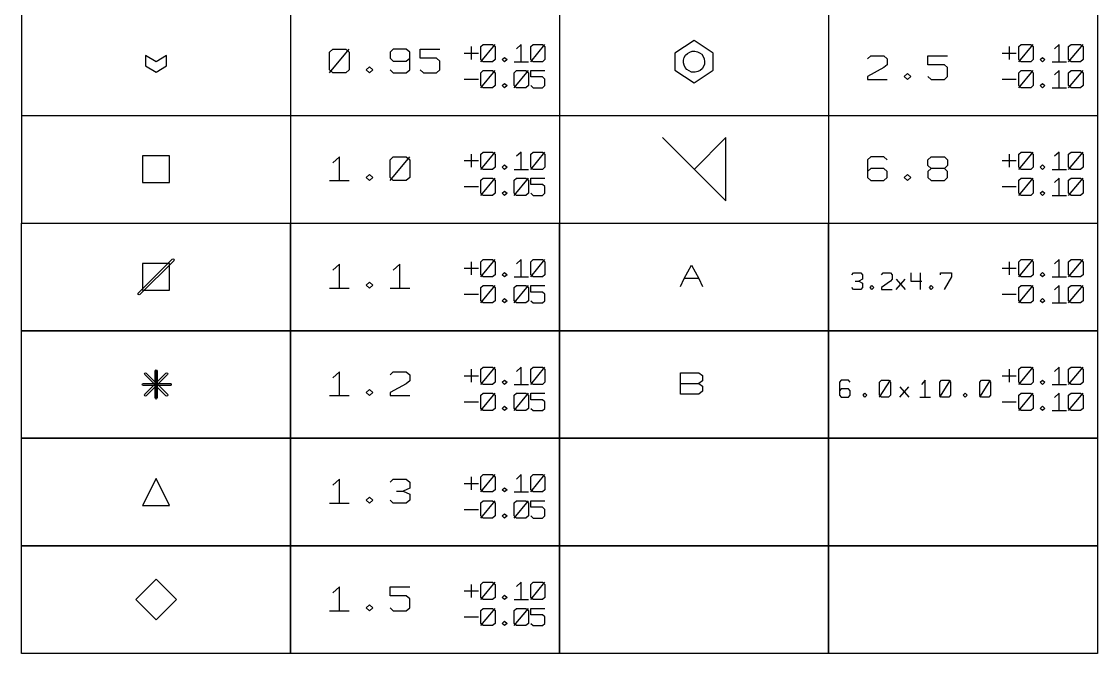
# Model space of a CAD drawing. Extents: x -658 to 530, y -320 to 521.
# Drawn here: x -421.3 to -277.6, y -123.1 to -38.6 of the extents above; entities that cross this region are included whole.
import ezdxf

# ---------------------------------------------------------------- set-up
doc = ezdxf.new("R2010")
doc.units = 0
doc.layers.add('1', color=1, linetype='CONTINUOUS')

msp = doc.modelspace()

# ---------------------------------------------------------------- linework, layer by layer
at = {"layer": '1'}
for p, q in [((-421.3, -8.08), (-421.3, -65.58)), ((-385.38, -8.08), (-385.38, -65.58)), ((-349.43, -8.08), (-349.43, -65.58)), ((-313.5, -8.08), (-313.5, -65.58)), ((-277.58, -8.08), (-277.58, -65.58)), ((-331.47, -41.17), (-334.02, -42.87)), ((-328.92, -42.87), (-331.47, -41.17)), ((-380.15, -42.73), (-379.7, -42.33)), ((-380.15, -45.5), (-377.53, -42.33)), ((-380.15, -45.1), (-380.15, -42.73)), ((-379.7, -42.33), (-377.98, -42.33)), ((-377.98, -42.33), (-377.53, -42.73)), ((-377.53, -42.73), (-377.53, -45.1)), ((-371.65, -42.33), (-372.08, -42.73)), ((-372.08, -42.73), (-372.08, -43.53)), ((-369.9, -42.33), (-371.65, -42.33)), ((-369.45, -42.73), (-369.9, -42.33)), ((-369.45, -45.1), (-369.45, -42.73)), ((-368.05, -43.53), (-368.05, -42.33)), ((-368.05, -42.33), (-365.43, -42.33)), ((-362.18, -42.85), (-360.28, -42.85)), ((-361.23, -41.98), (-361.23, -43.73)), ((-359.95, -41.98), (-359.65, -41.7)), ((-359.95, -44.03), (-358.05, -41.7)), ((-359.95, -43.73), (-359.95, -41.98)), ((-359.65, -41.7), (-358.38, -41.7)), ((-358.38, -41.7), (-358.05, -41.98)), ((-358.05, -41.98), (-358.05, -43.73)), ((-354.55, -41.7), (-355.18, -42.28)), ((-354.55, -44.03), (-354.55, -41.7)), ((-353.28, -41.98), (-352.95, -41.7)), ((-353.28, -44.03), (-351.38, -41.7)), ((-353.28, -43.73), (-353.28, -41.98)), ((-352.95, -41.7), (-351.7, -41.7)), ((-351.7, -41.7), (-351.38, -41.98)), ((-351.38, -41.98), (-351.38, -43.73)), ((-334.02, -42.87), (-334.02, -45.15)), ((-332.6, -43.15), (-332.35, -42.9)), ((-332.35, -42.9), (-332.05, -42.72)), ((-332.05, -42.72), (-331.72, -42.62)), ((-331.72, -42.62), (-331.37, -42.6)), ((-331.37, -42.6), (-331.02, -42.67)), ((-331.02, -42.67), (-330.72, -42.82)), ((-330.72, -42.82), (-330.45, -43.02)), ((-330.45, -43.02), (-330.25, -43.32)), ((-328.92, -45.15), (-328.92, -42.87)), ((-290.33, -42.85), (-288.43, -42.85)), ((-289.38, -41.98), (-289.38, -43.73)), ((-288.1, -41.98), (-287.78, -41.7)), ((-288.1, -44.03), (-286.18, -41.7)), ((-288.1, -43.73), (-288.1, -41.98)), ((-287.78, -41.7), (-286.5, -41.7)), ((-286.5, -41.7), (-286.18, -41.98)), ((-286.18, -41.98), (-286.18, -43.73)), ((-282.7, -41.7), (-283.33, -42.28)), ((-282.7, -44.03), (-282.7, -41.7)), ((-281.43, -41.98), (-281.1, -41.7)), ((-281.43, -44.03), (-279.5, -41.7)), ((-281.43, -43.73), (-281.43, -41.98)), ((-281.1, -41.7), (-279.83, -41.7)), ((-279.83, -41.7), (-279.5, -41.98)), ((-279.5, -41.98), (-279.5, -43.73)), ((-403.32, -44.02), (-404.75, -43.17)), ((-404.75, -43.17), (-404.75, -44.57)), ((-401.92, -43.17), (-403.32, -44.02)), ((-401.92, -44.57), (-401.92, -43.17)), ((-372.08, -43.53), (-371.65, -43.93)), ((-371.65, -43.93), (-369.9, -43.93)), ((-369.9, -43.93), (-369.45, -43.53)), ((-365.85, -43.53), (-368.05, -43.53)), ((-365.43, -43.93), (-365.85, -43.53)), ((-365.43, -45.1), (-365.43, -43.93)), ((-359.65, -44.03), (-359.95, -43.73)), ((-358.38, -44.03), (-359.65, -44.03)), ((-358.05, -43.73), (-358.38, -44.03)), ((-357.1, -43.73), (-356.78, -43.43)), ((-356.78, -44.03), (-357.1, -43.73)), ((-356.78, -43.43), (-356.45, -43.73)), ((-356.45, -43.73), (-356.78, -44.03)), ((-355.5, -44.03), (-353.6, -44.03)), ((-352.95, -44.03), (-353.28, -43.73)), ((-351.7, -44.03), (-352.95, -44.03)), ((-351.38, -43.73), (-351.7, -44.03)), ((-332.87, -43.8), (-332.77, -43.45)), ((-332.87, -44.15), (-332.87, -43.8)), ((-332.8, -44.47), (-332.87, -44.15)), ((-332.65, -44.8), (-332.8, -44.47)), ((-332.77, -43.45), (-332.6, -43.15)), ((-330.25, -43.32), (-330.1, -43.62)), ((-330.07, -44.32), (-330.2, -44.65)), ((-330.1, -43.62), (-330.05, -43.97)), ((-330.05, -43.97), (-330.07, -44.32)), ((-308.28, -43.63), (-307.85, -43.23)), ((-307.85, -43.23), (-306.1, -43.23)), ((-306.1, -43.23), (-305.68, -43.63)), ((-305.68, -44.43), (-306.1, -44.8)), ((-305.68, -43.63), (-305.68, -44.43)), ((-300.23, -44.43), (-300.23, -43.23)), ((-300.23, -43.23), (-297.6, -43.23)), ((-298.03, -44.43), (-300.23, -44.43)), ((-297.6, -44.8), (-298.03, -44.43)), ((-287.78, -44.03), (-288.1, -43.73)), ((-286.5, -44.03), (-287.78, -44.03)), ((-286.18, -43.73), (-286.5, -44.03)), ((-285.23, -43.73), (-284.93, -43.43)), ((-284.93, -44.03), (-285.23, -43.73)), ((-284.93, -43.43), (-284.6, -43.73)), ((-284.6, -43.73), (-284.93, -44.03)), ((-283.65, -44.03), (-281.73, -44.03)), ((-281.1, -44.03), (-281.43, -43.73)), ((-279.83, -44.03), (-281.1, -44.03)), ((-279.5, -43.73), (-279.83, -44.03)), ((-404.75, -44.57), (-403.32, -45.42)), ((-403.32, -45.42), (-401.92, -44.57)), ((-379.7, -45.5), (-380.15, -45.1)), ((-377.98, -45.5), (-379.7, -45.5)), ((-377.53, -45.1), (-377.98, -45.5)), ((-375.25, -45.1), (-374.8, -44.7)), ((-374.8, -45.5), (-375.25, -45.1)), ((-374.8, -44.7), (-374.38, -45.1)), ((-374.38, -45.1), (-374.8, -45.5)), ((-372.08, -45.1), (-371.65, -45.5)), ((-371.65, -45.5), (-369.9, -45.5)), ((-369.9, -45.5), (-369.45, -45.1)), ((-368.05, -45.1), (-367.6, -45.5)), ((-367.6, -45.5), (-365.85, -45.5)), ((-365.85, -45.5), (-365.43, -45.1)), ((-359.95, -45.48), (-359.65, -45.18)), ((-359.95, -47.5), (-358.05, -45.18)), ((-359.95, -47.2), (-359.95, -45.48)), ((-359.65, -45.18), (-358.38, -45.18)), ((-358.38, -45.18), (-358.05, -45.48)), ((-358.05, -45.48), (-358.05, -47.2)), ((-355.5, -45.48), (-355.18, -45.18)), ((-355.5, -47.5), (-353.6, -45.18)), ((-355.5, -47.2), (-355.5, -45.48)), ((-355.18, -45.18), (-353.93, -45.18)), ((-353.93, -45.18), (-353.6, -45.48)), ((-353.6, -45.48), (-353.6, -47.2)), ((-353.28, -46.05), (-353.28, -45.18)), ((-353.28, -45.18), (-351.38, -45.18)), ((-334.02, -45.15), (-331.47, -46.85)), ((-332.42, -45.05), (-332.65, -44.8)), ((-332.12, -45.25), (-332.42, -45.05)), ((-331.8, -45.4), (-332.12, -45.25)), ((-331.47, -45.42), (-331.8, -45.4)), ((-331.47, -46.85), (-328.92, -45.15)), ((-331.3, -45.42), (-331.47, -45.42)), ((-330.95, -45.32), (-331.3, -45.42)), ((-330.65, -45.17), (-330.95, -45.32)), ((-330.4, -44.95), (-330.65, -45.17)), ((-330.2, -44.65), (-330.4, -44.95)), ((-306.1, -44.8), (-308.28, -46)), ((-303.38, -46), (-302.95, -45.6)), ((-302.95, -45.6), (-302.5, -46)), ((-297.6, -46), (-297.6, -44.8)), ((-288.1, -45.48), (-287.78, -45.18)), ((-288.1, -47.5), (-286.18, -45.18)), ((-288.1, -47.2), (-288.1, -45.48)), ((-287.78, -45.18), (-286.5, -45.18)), ((-286.5, -45.18), (-286.18, -45.48)), ((-286.18, -45.48), (-286.18, -47.2)), ((-282.7, -45.18), (-283.33, -45.75)), ((-282.7, -47.5), (-282.7, -45.18)), ((-281.43, -45.48), (-281.1, -45.18)), ((-281.43, -47.5), (-279.5, -45.18)), ((-281.43, -47.2), (-281.43, -45.48)), ((-281.1, -45.18), (-279.83, -45.18)), ((-279.83, -45.18), (-279.5, -45.48)), ((-279.5, -45.48), (-279.5, -47.2)), ((-362.18, -46.33), (-360.28, -46.33)), ((-359.65, -47.5), (-359.95, -47.2)), ((-358.05, -47.2), (-358.38, -47.5)), ((-357.1, -47.2), (-356.78, -46.93)), ((-356.78, -47.5), (-357.1, -47.2)), ((-356.78, -46.93), (-356.45, -47.2)), ((-356.45, -47.2), (-356.78, -47.5)), ((-355.18, -47.5), (-355.5, -47.2)), ((-353.6, -47.2), (-353.93, -47.5)), ((-351.7, -46.05), (-353.28, -46.05)), ((-353.28, -47.2), (-352.95, -47.5)), ((-351.38, -46.33), (-351.7, -46.05)), ((-351.7, -47.5), (-351.38, -47.2)), ((-351.38, -47.2), (-351.38, -46.33)), ((-308.28, -46), (-308.28, -46.4)), ((-308.28, -46.4), (-305.68, -46.4)), ((-302.95, -46.4), (-303.38, -46)), ((-302.5, -46), (-302.95, -46.4)), ((-300.23, -46), (-299.78, -46.4)), ((-299.78, -46.4), (-298.03, -46.4)), ((-298.03, -46.4), (-297.6, -46)), ((-290.33, -46.33), (-288.43, -46.33)), ((-287.78, -47.5), (-288.1, -47.2)), ((-286.18, -47.2), (-286.5, -47.5)), ((-285.23, -47.2), (-284.93, -46.93)), ((-284.93, -47.5), (-285.23, -47.2)), ((-284.93, -46.93), (-284.6, -47.2)), ((-284.6, -47.2), (-284.93, -47.5)), ((-281.1, -47.5), (-281.43, -47.2)), ((-279.5, -47.2), (-279.83, -47.5)), ((-358.38, -47.5), (-359.65, -47.5)), ((-353.93, -47.5), (-355.18, -47.5)), ((-352.95, -47.5), (-351.7, -47.5)), ((-286.5, -47.5), (-287.78, -47.5)), ((-283.65, -47.5), (-281.73, -47.5)), ((-279.83, -47.5), (-281.1, -47.5)), ((-421.3, -51.2), (-277.58, -51.2)), ((-335.7, -54.15), (-327.22, -62.62)), ((-327.22, -54.15), (-331.47, -58.4)), ((-327.22, -62.62), (-327.22, -54.15)), ((-401.52, -56.6), (-405.12, -56.6)), ((-405.12, -56.6), (-405.12, -60.17)), ((-401.52, -60.17), (-401.52, -56.6)), ((-378.83, -56.7), (-379.7, -57.5)), ((-378.83, -59.88), (-378.83, -56.7)), ((-372.08, -57.1), (-371.65, -56.7)), ((-372.08, -59.88), (-369.45, -56.7)), ((-372.08, -59.48), (-372.08, -57.1)), ((-371.65, -56.7), (-369.9, -56.7)), ((-369.9, -56.7), (-369.45, -57.1)), ((-369.45, -57.1), (-369.45, -59.48)), ((-362.18, -57.23), (-360.28, -57.23)), ((-361.23, -56.35), (-361.23, -58.1)), ((-359.95, -56.35), (-359.65, -56.08)), ((-359.95, -58.4), (-358.05, -56.08)), ((-359.95, -58.1), (-359.95, -56.35)), ((-359.65, -56.08), (-358.38, -56.08)), ((-358.38, -56.08), (-358.05, -56.35)), ((-358.05, -56.35), (-358.05, -58.1)), ((-354.55, -56.08), (-355.18, -56.65)), ((-354.55, -58.4), (-354.55, -56.08)), ((-353.28, -56.35), (-352.95, -56.08)), ((-353.28, -58.4), (-351.38, -56.08)), ((-353.28, -58.1), (-353.28, -56.35)), ((-352.95, -56.08), (-351.7, -56.08)), ((-351.7, -56.08), (-351.38, -56.35)), ((-351.38, -56.35), (-351.38, -58.1)), ((-307.85, -56.7), (-308.28, -57.1)), ((-308.28, -57.1), (-308.28, -59.48)), ((-306.1, -56.7), (-307.85, -56.7)), ((-305.68, -57.1), (-306.1, -56.7)), ((-300.23, -57.1), (-299.78, -56.7)), ((-300.23, -57.9), (-300.23, -57.1)), ((-299.78, -56.7), (-298.03, -56.7)), ((-298.03, -56.7), (-297.6, -57.1)), ((-297.6, -57.1), (-297.6, -57.9)), ((-290.33, -57.23), (-288.43, -57.23)), ((-289.38, -56.35), (-289.38, -58.1)), ((-288.1, -56.35), (-287.78, -56.08)), ((-288.1, -58.4), (-286.18, -56.08)), ((-288.1, -58.1), (-288.1, -56.35)), ((-287.78, -56.08), (-286.5, -56.08)), ((-286.5, -56.08), (-286.18, -56.35)), ((-286.18, -56.35), (-286.18, -58.1)), ((-282.7, -56.08), (-283.33, -56.65)), ((-282.7, -58.4), (-282.7, -56.08)), ((-281.43, -56.35), (-281.1, -56.08)), ((-281.43, -58.4), (-279.5, -56.08)), ((-281.43, -58.1), (-281.43, -56.35)), ((-281.1, -56.08), (-279.83, -56.08)), ((-279.83, -56.08), (-279.5, -56.35)), ((-279.5, -56.35), (-279.5, -58.1)), ((-359.65, -58.4), (-359.95, -58.1)), ((-358.38, -58.4), (-359.65, -58.4)), ((-358.05, -58.1), (-358.38, -58.4)), ((-357.1, -58.1), (-356.78, -57.8)), ((-356.78, -58.4), (-357.1, -58.1)), ((-356.78, -57.8), (-356.45, -58.1)), ((-356.45, -58.1), (-356.78, -58.4)), ((-355.5, -58.4), (-353.6, -58.4)), ((-352.95, -58.4), (-353.28, -58.1)), ((-351.7, -58.4), (-352.95, -58.4)), ((-351.38, -58.1), (-351.7, -58.4)), ((-307.85, -58.28), (-308.28, -58.68)), ((-306.1, -58.28), (-307.85, -58.28)), ((-305.68, -58.68), (-306.1, -58.28)), ((-305.68, -59.48), (-305.68, -58.68)), ((-299.78, -58.28), (-300.23, -57.9)), ((-299.78, -58.28), (-300.23, -58.68)), ((-300.23, -58.68), (-300.23, -59.48)), ((-298.03, -58.28), (-299.78, -58.28)), ((-297.6, -57.9), (-298.03, -58.28)), ((-297.6, -58.68), (-298.03, -58.28)), ((-297.6, -59.48), (-297.6, -58.68)), ((-287.78, -58.4), (-288.1, -58.1)), ((-286.5, -58.4), (-287.78, -58.4)), ((-286.18, -58.1), (-286.5, -58.4)), ((-285.23, -58.1), (-284.93, -57.8)), ((-284.93, -58.4), (-285.23, -58.1)), ((-284.93, -57.8), (-284.6, -58.1)), ((-284.6, -58.1), (-284.93, -58.4)), ((-283.65, -58.4), (-281.73, -58.4)), ((-281.1, -58.4), (-281.43, -58.1)), ((-279.83, -58.4), (-281.1, -58.4)), ((-279.5, -58.1), (-279.83, -58.4)), ((-405.12, -60.17), (-401.52, -60.17)), ((-380.15, -59.88), (-377.53, -59.88)), ((-375.25, -59.48), (-374.8, -59.08)), ((-374.8, -59.88), (-375.25, -59.48)), ((-374.8, -59.08), (-374.38, -59.48)), ((-374.38, -59.48), (-374.8, -59.88)), ((-371.65, -59.88), (-372.08, -59.48)), ((-369.9, -59.88), (-371.65, -59.88)), ((-369.45, -59.48), (-369.9, -59.88)), ((-359.95, -59.85), (-359.65, -59.55)), ((-359.95, -61.88), (-358.05, -59.55)), ((-359.95, -61.58), (-359.95, -59.85)), ((-359.65, -59.55), (-358.38, -59.55)), ((-358.38, -59.55), (-358.05, -59.85)), ((-358.05, -59.85), (-358.05, -61.58)), ((-355.5, -59.85), (-355.18, -59.55)), ((-355.5, -61.88), (-353.6, -59.55)), ((-355.5, -61.58), (-355.5, -59.85)), ((-355.18, -59.55), (-353.93, -59.55)), ((-353.93, -59.55), (-353.6, -59.85)), ((-353.6, -59.85), (-353.6, -61.58)), ((-353.28, -60.43), (-353.28, -59.55)), ((-353.28, -59.55), (-351.38, -59.55)), ((-308.28, -59.48), (-307.85, -59.88)), ((-307.85, -59.88), (-306.1, -59.88)), ((-306.1, -59.88), (-305.68, -59.48)), ((-303.38, -59.48), (-302.95, -59.08)), ((-302.95, -59.88), (-303.38, -59.48)), ((-302.95, -59.08), (-302.5, -59.48)), ((-302.5, -59.48), (-302.95, -59.88)), ((-300.23, -59.48), (-299.78, -59.88)), ((-299.78, -59.88), (-298.03, -59.88)), ((-298.03, -59.88), (-297.6, -59.48)), ((-288.1, -59.85), (-287.78, -59.55)), ((-288.1, -61.88), (-286.18, -59.55)), ((-288.1, -61.58), (-288.1, -59.85)), ((-287.78, -59.55), (-286.5, -59.55)), ((-286.5, -59.55), (-286.18, -59.85)), ((-286.18, -59.85), (-286.18, -61.58)), ((-282.7, -59.55), (-283.33, -60.13)), ((-282.7, -61.88), (-282.7, -59.55)), ((-281.43, -59.85), (-281.1, -59.55)), ((-281.43, -61.88), (-279.5, -59.55)), ((-281.43, -61.58), (-281.43, -59.85)), ((-281.1, -59.55), (-279.83, -59.55)), ((-279.83, -59.55), (-279.5, -59.85)), ((-279.5, -59.85), (-279.5, -61.58)), ((-362.18, -60.7), (-360.28, -60.7)), ((-359.65, -61.88), (-359.95, -61.58)), ((-358.05, -61.58), (-358.38, -61.88)), ((-357.1, -61.58), (-356.78, -61.3)), ((-356.78, -61.88), (-357.1, -61.58)), ((-356.78, -61.3), (-356.45, -61.58)), ((-356.45, -61.58), (-356.78, -61.88)), ((-355.18, -61.88), (-355.5, -61.58)), ((-353.6, -61.58), (-353.93, -61.88)), ((-351.7, -60.43), (-353.28, -60.43)), ((-353.28, -61.58), (-352.95, -61.88)), ((-351.38, -60.7), (-351.7, -60.43)), ((-351.7, -61.88), (-351.38, -61.58)), ((-351.38, -61.58), (-351.38, -60.7)), ((-290.33, -60.7), (-288.43, -60.7)), ((-287.78, -61.88), (-288.1, -61.58)), ((-286.18, -61.58), (-286.5, -61.88)), ((-285.23, -61.58), (-284.93, -61.3)), ((-284.93, -61.88), (-285.23, -61.58)), ((-284.93, -61.3), (-284.6, -61.58)), ((-284.6, -61.58), (-284.93, -61.88)), ((-281.1, -61.88), (-281.43, -61.58)), ((-279.5, -61.58), (-279.83, -61.88)), ((-358.38, -61.88), (-359.65, -61.88)), ((-353.93, -61.88), (-355.18, -61.88)), ((-352.95, -61.88), (-351.7, -61.88)), ((-286.5, -61.88), (-287.78, -61.88)), ((-283.65, -61.88), (-281.73, -61.88)), ((-279.83, -61.88), (-281.1, -61.88)), ((-421.3, -65.58), (-277.58, -65.58)), ((-421.3, -79.95), (-421.3, -65.58)), ((-421.3, -65.58), (-385.38, -65.58)), ((-385.38, -65.58), (-385.38, -79.95)), ((-385.38, -79.95), (-385.38, -65.58)), ((-385.38, -65.58), (-349.43, -65.58)), ((-349.43, -65.58), (-349.43, -79.95)), ((-349.43, -79.95), (-349.43, -65.58)), ((-349.43, -65.58), (-313.5, -65.58)), ((-313.5, -65.58), (-313.5, -79.95)), ((-313.5, -79.95), (-313.5, -65.58)), ((-313.5, -65.58), (-277.58, -65.58)), ((-277.58, -65.58), (-277.58, -79.95)), ((-405.7, -74.93), (-401.17, -70.4)), ((-401.17, -70.4), (-401.07, -70.35)), ((-401.07, -70.35), (-400.97, -70.4)), ((-400.97, -70.4), (-400.92, -70.5)), ((-400.97, -70.6), (-405.5, -75.12)), ((-401.52, -70.97), (-405.12, -70.97)), ((-405.12, -70.97), (-405.12, -74.55)), ((-401.52, -74.55), (-401.52, -70.97)), ((-400.92, -70.5), (-400.97, -70.6)), ((-378.83, -71.08), (-379.7, -71.88)), ((-378.83, -74.25), (-378.83, -71.08)), ((-370.78, -71.08), (-371.65, -71.88)), ((-370.78, -74.25), (-370.78, -71.08)), ((-362.18, -71.6), (-360.28, -71.6)), ((-361.23, -70.73), (-361.23, -72.48)), ((-359.95, -70.73), (-359.65, -70.45)), ((-359.95, -72.75), (-358.05, -70.45)), ((-359.95, -72.48), (-359.95, -70.73)), ((-359.65, -70.45), (-358.38, -70.45)), ((-358.38, -70.45), (-358.05, -70.73)), ((-358.05, -70.73), (-358.05, -72.48)), ((-354.55, -70.45), (-355.18, -71.03)), ((-354.55, -72.75), (-354.55, -70.45)), ((-353.28, -70.73), (-352.95, -70.45)), ((-353.28, -72.75), (-351.38, -70.45)), ((-353.28, -72.48), (-353.28, -70.73)), ((-352.95, -70.45), (-351.7, -70.45)), ((-351.7, -70.45), (-351.38, -70.73)), ((-351.38, -70.73), (-351.38, -72.48)), ((-332.77, -72.97), (-331.8, -71.2)), ((-331.8, -71.2), (-330.85, -72.97)), ((-290.33, -71.6), (-288.43, -71.6)), ((-289.38, -70.73), (-289.38, -72.48)), ((-288.1, -70.73), (-287.78, -70.45)), ((-288.1, -72.75), (-286.18, -70.45)), ((-288.1, -72.48), (-288.1, -70.73)), ((-287.78, -70.45), (-286.5, -70.45)), ((-286.5, -70.45), (-286.18, -70.73)), ((-286.18, -70.73), (-286.18, -72.48)), ((-282.7, -70.45), (-283.33, -71.03)), ((-282.7, -72.75), (-282.7, -70.45)), ((-281.43, -70.73), (-281.1, -70.45)), ((-281.43, -72.75), (-279.5, -70.45)), ((-281.43, -72.48), (-281.43, -70.73)), ((-281.1, -70.45), (-279.83, -70.45)), ((-279.83, -70.45), (-279.5, -70.73)), ((-279.5, -70.73), (-279.5, -72.48)), ((-359.65, -72.75), (-359.95, -72.48)), ((-358.38, -72.75), (-359.65, -72.75)), ((-358.05, -72.48), (-358.38, -72.75)), ((-357.1, -72.48), (-356.78, -72.18)), ((-356.78, -72.75), (-357.1, -72.48)), ((-356.78, -72.18), (-356.45, -72.48)), ((-356.45, -72.48), (-356.78, -72.75)), ((-355.5, -72.75), (-353.6, -72.75)), ((-352.95, -72.75), (-353.28, -72.48)), ((-351.7, -72.75), (-352.95, -72.75)), ((-351.38, -72.48), (-351.7, -72.75)), ((-333.27, -74.05), (-332.77, -72.97)), ((-330.85, -72.97), (-332.77, -72.97)), ((-330.85, -72.97), (-330.35, -74.05)), ((-310.4, -72.48), (-310.18, -72.2)), ((-310.18, -72.2), (-309.2, -72.2)), ((-308.95, -73.05), (-309.45, -73.33)), ((-309.2, -72.2), (-308.95, -72.48)), ((-308.95, -72.48), (-308.95, -73.05)), ((-306.45, -72.48), (-306.2, -72.2)), ((-306.2, -72.2), (-305.23, -72.2)), ((-305.23, -72.2), (-305, -72.48)), ((-305, -73.05), (-305.23, -73.33)), ((-305, -72.48), (-305, -73.05)), ((-304.48, -74.45), (-303.25, -73.05)), ((-304.48, -73.05), (-303.25, -74.45)), ((-302.5, -72.2), (-302.5, -73.33)), ((-301.28, -72.2), (-301.28, -74.45)), ((-298.53, -72.48), (-298.53, -72.2)), ((-298.53, -72.2), (-297.08, -72.2)), ((-297.08, -72.75), (-298.05, -74.45)), ((-297.08, -72.2), (-297.08, -72.75)), ((-287.78, -72.75), (-288.1, -72.48)), ((-286.5, -72.75), (-287.78, -72.75)), ((-286.18, -72.48), (-286.5, -72.75)), ((-285.23, -72.48), (-284.93, -72.18)), ((-284.93, -72.75), (-285.23, -72.48)), ((-284.93, -72.18), (-284.6, -72.48)), ((-284.6, -72.48), (-284.93, -72.75)), ((-283.65, -72.75), (-281.73, -72.75)), ((-281.1, -72.75), (-281.43, -72.48)), ((-279.83, -72.75), (-281.1, -72.75)), ((-279.5, -72.48), (-279.83, -72.75)), ((-405.12, -74.55), (-401.52, -74.55)), ((-380.15, -74.25), (-377.53, -74.25)), ((-375.25, -73.85), (-374.8, -73.45)), ((-374.8, -74.25), (-375.25, -73.85)), ((-374.8, -73.45), (-374.38, -73.85)), ((-374.38, -73.85), (-374.8, -74.25)), ((-372.08, -74.25), (-369.45, -74.25)), ((-359.95, -74.2), (-359.65, -73.93)), ((-359.95, -76.25), (-358.05, -73.93)), ((-359.95, -75.95), (-359.95, -74.2)), ((-359.65, -73.93), (-358.38, -73.93)), ((-358.38, -73.93), (-358.05, -74.2)), ((-358.05, -74.2), (-358.05, -75.95)), ((-355.5, -74.2), (-355.18, -73.93)), ((-355.5, -76.25), (-353.6, -73.93)), ((-355.5, -75.95), (-355.5, -74.2)), ((-355.18, -73.93), (-353.93, -73.93)), ((-353.93, -73.93), (-353.6, -74.2)), ((-353.6, -74.2), (-353.6, -75.95)), ((-353.28, -74.8), (-353.28, -73.93)), ((-353.28, -73.93), (-351.38, -73.93)), ((-310.18, -74.45), (-310.4, -74.18)), ((-309.2, -74.45), (-310.18, -74.45)), ((-309.93, -73.33), (-309.45, -73.33)), ((-309.45, -73.33), (-308.95, -73.6)), ((-308.95, -74.18), (-309.2, -74.45)), ((-308.95, -73.6), (-308.95, -74.18)), ((-307.95, -74.18), (-307.7, -73.9)), ((-307.7, -74.45), (-307.95, -74.18)), ((-307.7, -73.9), (-307.45, -74.18)), ((-307.45, -74.18), (-307.7, -74.45)), ((-305.23, -73.33), (-306.45, -74.18)), ((-306.45, -74.18), (-306.45, -74.45)), ((-306.45, -74.45), (-305, -74.45)), ((-302.5, -73.33), (-301.03, -73.33)), ((-300.03, -74.18), (-299.78, -73.9)), ((-299.78, -74.45), (-300.03, -74.18)), ((-299.78, -73.9), (-299.55, -74.18)), ((-299.55, -74.18), (-299.78, -74.45)), ((-288.1, -74.2), (-287.78, -73.93)), ((-288.1, -76.25), (-286.18, -73.93)), ((-288.1, -75.95), (-288.1, -74.2)), ((-287.78, -73.93), (-286.5, -73.93)), ((-286.5, -73.93), (-286.18, -74.2)), ((-286.18, -74.2), (-286.18, -75.95)), ((-282.7, -73.93), (-283.33, -74.5)), ((-282.7, -76.25), (-282.7, -73.93)), ((-281.43, -74.2), (-281.1, -73.93)), ((-281.43, -76.25), (-279.5, -73.93)), ((-281.43, -75.95), (-281.43, -74.2)), ((-281.1, -73.93), (-279.83, -73.93)), ((-279.83, -73.93), (-279.5, -74.2)), ((-279.5, -74.2), (-279.5, -75.95)), ((-405.72, -75.03), (-405.7, -74.93)), ((-405.7, -75.12), (-405.72, -75.03)), ((-405.6, -75.18), (-405.7, -75.12)), ((-405.5, -75.12), (-405.6, -75.18)), ((-362.18, -75.08), (-360.28, -75.08)), ((-359.65, -76.25), (-359.95, -75.95)), ((-358.05, -75.95), (-358.38, -76.25)), ((-357.1, -75.95), (-356.78, -75.65)), ((-356.78, -76.25), (-357.1, -75.95)), ((-356.78, -75.65), (-356.45, -75.95)), ((-356.45, -75.95), (-356.78, -76.25)), ((-355.18, -76.25), (-355.5, -75.95)), ((-353.6, -75.95), (-353.93, -76.25)), ((-351.7, -74.8), (-353.28, -74.8)), ((-353.28, -75.95), (-352.95, -76.25)), ((-351.38, -75.08), (-351.7, -74.8)), ((-351.7, -76.25), (-351.38, -75.95)), ((-351.38, -75.95), (-351.38, -75.08)), ((-290.33, -75.08), (-288.43, -75.08)), ((-287.78, -76.25), (-288.1, -75.95)), ((-286.18, -75.95), (-286.5, -76.25)), ((-285.23, -75.95), (-284.93, -75.65)), ((-284.93, -76.25), (-285.23, -75.95)), ((-284.93, -75.65), (-284.6, -75.95)), ((-284.6, -75.95), (-284.93, -76.25)), ((-281.1, -76.25), (-281.43, -75.95)), ((-279.5, -75.95), (-279.83, -76.25)), ((-358.38, -76.25), (-359.65, -76.25)), ((-353.93, -76.25), (-355.18, -76.25)), ((-352.95, -76.25), (-351.7, -76.25)), ((-286.5, -76.25), (-287.78, -76.25)), ((-283.65, -76.25), (-281.73, -76.25)), ((-279.83, -76.25), (-281.1, -76.25)), ((-385.38, -79.95), (-421.3, -79.95)), ((-421.3, -94.33), (-421.3, -79.95)), ((-421.3, -79.95), (-385.38, -79.95)), ((-349.43, -79.95), (-385.38, -79.95)), ((-385.38, -79.95), (-385.38, -94.33)), ((-385.38, -94.33), (-385.38, -79.95)), ((-385.38, -79.95), (-349.43, -79.95)), ((-349.43, -79.95), (-349.43, -94.33)), ((-349.43, -94.33), (-349.43, -79.95)), ((-349.43, -79.95), (-313.5, -79.95)), ((-313.5, -79.95), (-349.43, -79.95)), ((-313.5, -79.95), (-313.5, -94.33)), ((-313.5, -94.33), (-313.5, -79.95)), ((-313.5, -79.95), (-277.58, -79.95)), ((-277.58, -79.95), (-313.5, -79.95)), ((-277.58, -79.95), (-277.58, -94.33)), ((-404.88, -85.72), (-404.85, -85.62)), ((-404.85, -85.82), (-404.88, -85.72)), ((-404.85, -85.62), (-404.75, -85.57)), ((-404.85, -88.45), (-402.02, -85.62)), ((-402.02, -88.65), (-404.85, -85.82)), ((-404.75, -85.57), (-404.65, -85.62)), ((-404.65, -85.62), (-401.82, -88.45)), ((-401.82, -85.82), (-404.65, -88.65)), ((-403.47, -85.33), (-403.42, -85.23)), ((-403.47, -88.93), (-403.47, -85.33)), ((-403.42, -85.23), (-403.32, -85.2)), ((-403.32, -85.2), (-403.22, -85.23)), ((-403.32, -88.92), (-403.32, -85.32)), ((-403.32, -88.92), (-403.32, -85.32)), ((-403.32, -88.92), (-403.32, -85.32)), ((-403.22, -85.23), (-403.2, -85.33)), ((-403.2, -85.33), (-403.2, -88.93)), ((-402.02, -85.62), (-401.92, -85.57)), ((-401.92, -85.57), (-401.82, -85.62)), ((-401.82, -85.62), (-401.77, -85.72)), ((-401.77, -85.72), (-401.82, -85.82)), ((-378.83, -85.45), (-379.7, -86.23)), ((-378.83, -88.63), (-378.83, -85.45)), ((-372.08, -85.83), (-371.65, -85.45)), ((-371.65, -85.45), (-369.9, -85.45)), ((-369.9, -85.45), (-369.45, -85.83)), ((-369.45, -85.83), (-369.45, -86.63)), ((-362.18, -85.98), (-360.28, -85.98)), ((-361.23, -85.1), (-361.23, -86.85)), ((-359.95, -85.1), (-359.65, -84.83)), ((-359.95, -87.13), (-358.05, -84.83)), ((-359.95, -86.85), (-359.95, -85.1)), ((-359.65, -84.83), (-358.38, -84.83)), ((-358.38, -84.83), (-358.05, -85.1)), ((-358.05, -85.1), (-358.05, -86.85)), ((-354.55, -84.83), (-355.18, -85.4)), ((-354.55, -87.13), (-354.55, -84.83)), ((-353.28, -85.1), (-352.95, -84.83)), ((-353.28, -87.13), (-351.38, -84.83)), ((-353.28, -86.85), (-353.28, -85.1)), ((-352.95, -84.83), (-351.7, -84.83)), ((-351.7, -84.83), (-351.38, -85.1)), ((-351.38, -85.1), (-351.38, -86.85)), ((-333.27, -88.42), (-333.27, -85.57)), ((-333.27, -85.57), (-330.85, -85.57)), ((-330.85, -85.57), (-330.35, -85.95)), ((-330.35, -85.95), (-330.35, -86.65)), ((-290.33, -85.98), (-288.43, -85.98)), ((-289.38, -85.1), (-289.38, -86.85)), ((-288.1, -85.1), (-287.78, -84.83)), ((-288.1, -87.13), (-286.18, -84.83)), ((-288.1, -86.85), (-288.1, -85.1)), ((-287.78, -84.83), (-286.5, -84.83)), ((-286.5, -84.83), (-286.18, -85.1)), ((-286.18, -85.1), (-286.18, -86.85)), ((-282.7, -84.83), (-283.33, -85.4)), ((-282.7, -87.13), (-282.7, -84.83)), ((-281.43, -85.1), (-281.1, -84.83)), ((-281.43, -87.13), (-279.5, -84.83)), ((-281.43, -86.85), (-281.43, -85.1)), ((-281.1, -84.83), (-279.83, -84.83)), ((-279.83, -84.83), (-279.5, -85.1)), ((-279.5, -85.1), (-279.5, -86.85)), ((-405.17, -87.12), (-405.12, -87.03)), ((-405.12, -87.22), (-405.17, -87.12)), ((-405.12, -87.03), (-405.02, -87)), ((-405.02, -87.28), (-405.12, -87.22)), ((-405.02, -87), (-401.42, -87)), ((-401.42, -87.28), (-405.02, -87.28)), ((-401.42, -87), (-401.32, -87.03)), ((-401.32, -87.22), (-401.42, -87.28)), ((-401.32, -87.03), (-401.3, -87.12)), ((-401.3, -87.12), (-401.32, -87.22)), ((-369.9, -87.03), (-372.08, -88.23)), ((-369.45, -86.63), (-369.9, -87.03)), ((-359.65, -87.13), (-359.95, -86.85)), ((-358.38, -87.13), (-359.65, -87.13)), ((-358.05, -86.85), (-358.38, -87.13)), ((-357.1, -86.85), (-356.78, -86.55)), ((-356.78, -87.13), (-357.1, -86.85)), ((-356.78, -86.55), (-356.45, -86.85)), ((-356.45, -86.85), (-356.78, -87.13)), ((-355.5, -87.13), (-353.6, -87.13)), ((-352.95, -87.13), (-353.28, -86.85)), ((-351.7, -87.13), (-352.95, -87.13)), ((-351.38, -86.85), (-351.7, -87.13)), ((-333.27, -87), (-330.85, -87)), ((-330.35, -86.65), (-330.85, -87)), ((-330.85, -87), (-330.35, -87.35)), ((-330.35, -87.35), (-330.35, -88.05)), ((-311.8, -86.58), (-312.05, -86.85)), ((-312.05, -86.85), (-312.05, -88.55)), ((-310.83, -86.58), (-311.8, -86.58)), ((-310.6, -86.85), (-310.83, -86.58)), ((-306.7, -86.85), (-306.45, -86.58)), ((-306.7, -88.83), (-305.23, -86.58)), ((-306.7, -88.55), (-306.7, -86.85)), ((-306.45, -86.58), (-305.48, -86.58)), ((-305.48, -86.58), (-305.23, -86.85)), ((-305.23, -86.85), (-305.23, -88.55)), ((-304, -88.83), (-302.8, -87.43)), ((-304, -87.43), (-302.8, -88.83)), ((-300.6, -86.58), (-301.1, -87.13)), ((-300.6, -88.83), (-300.6, -86.58)), ((-298.65, -86.85), (-298.4, -86.58)), ((-298.65, -88.83), (-297.2, -86.58)), ((-298.65, -88.55), (-298.65, -86.85)), ((-298.4, -86.58), (-297.45, -86.58)), ((-297.45, -86.58), (-297.2, -86.85)), ((-297.2, -86.85), (-297.2, -88.55)), ((-293.3, -86.85), (-293.05, -86.58)), ((-293.3, -88.83), (-291.85, -86.58)), ((-293.3, -88.55), (-293.3, -86.85)), ((-293.05, -86.58), (-292.08, -86.58)), ((-292.08, -86.58), (-291.85, -86.85)), ((-291.85, -86.85), (-291.85, -88.55)), ((-287.78, -87.13), (-288.1, -86.85)), ((-286.5, -87.13), (-287.78, -87.13)), ((-286.18, -86.85), (-286.5, -87.13)), ((-285.23, -86.85), (-284.93, -86.55)), ((-284.93, -87.13), (-285.23, -86.85)), ((-284.93, -86.55), (-284.6, -86.85)), ((-284.6, -86.85), (-284.93, -87.13)), ((-283.65, -87.13), (-281.73, -87.13)), ((-281.1, -87.13), (-281.43, -86.85)), ((-279.83, -87.13), (-281.1, -87.13)), ((-279.5, -86.85), (-279.83, -87.13)), ((-404.88, -88.55), (-404.85, -88.45)), ((-404.85, -88.65), (-404.88, -88.55)), ((-404.75, -88.7), (-404.85, -88.65)), ((-404.65, -88.65), (-404.75, -88.7)), ((-403.42, -89.03), (-403.47, -88.93)), ((-403.32, -89.08), (-403.42, -89.03)), ((-403.22, -89.03), (-403.32, -89.08)), ((-403.2, -88.93), (-403.22, -89.03)), ((-401.92, -88.7), (-402.02, -88.65)), ((-401.82, -88.65), (-401.92, -88.7)), ((-401.82, -88.45), (-401.77, -88.55)), ((-401.77, -88.55), (-401.82, -88.65)), ((-380.15, -88.63), (-377.53, -88.63)), ((-375.25, -88.23), (-374.8, -87.83)), ((-374.8, -88.63), (-375.25, -88.23)), ((-374.8, -87.83), (-374.38, -88.23)), ((-374.38, -88.23), (-374.8, -88.63)), ((-372.08, -88.23), (-372.08, -88.63)), ((-372.08, -88.63), (-369.45, -88.63)), ((-359.95, -88.58), (-359.65, -88.3)), ((-359.95, -90.63), (-358.05, -88.3)), ((-359.95, -90.33), (-359.95, -88.58)), ((-359.65, -88.3), (-358.38, -88.3)), ((-358.38, -88.3), (-358.05, -88.58)), ((-358.05, -88.58), (-358.05, -90.33)), ((-355.5, -88.58), (-355.18, -88.3)), ((-355.5, -90.63), (-353.6, -88.3)), ((-355.5, -90.33), (-355.5, -88.58)), ((-355.18, -88.3), (-353.93, -88.3)), ((-353.93, -88.3), (-353.6, -88.58)), ((-353.6, -88.58), (-353.6, -90.33)), ((-353.28, -89.18), (-353.28, -88.3)), ((-353.28, -88.3), (-351.38, -88.3)), ((-330.85, -88.42), (-333.27, -88.42)), ((-330.35, -88.05), (-330.85, -88.42)), ((-311.8, -87.7), (-312.05, -87.98)), ((-312.05, -88.55), (-311.8, -88.83)), ((-310.83, -87.7), (-311.8, -87.7)), ((-311.8, -88.83), (-310.83, -88.83)), ((-310.6, -87.98), (-310.83, -87.7)), ((-310.83, -88.83), (-310.6, -88.55)), ((-310.6, -88.55), (-310.6, -87.98)), ((-308.88, -88.55), (-308.65, -88.28)), ((-308.65, -88.83), (-308.88, -88.55)), ((-308.65, -88.28), (-308.4, -88.55)), ((-308.4, -88.55), (-308.65, -88.83)), ((-306.45, -88.83), (-306.7, -88.55)), ((-305.48, -88.83), (-306.45, -88.83)), ((-305.23, -88.55), (-305.48, -88.83)), ((-301.33, -88.83), (-299.88, -88.83)), ((-298.4, -88.83), (-298.65, -88.55)), ((-297.45, -88.83), (-298.4, -88.83)), ((-297.2, -88.55), (-297.45, -88.83)), ((-295.5, -88.55), (-295.25, -88.28)), ((-295.25, -88.83), (-295.5, -88.55)), ((-295.25, -88.28), (-295, -88.55)), ((-295, -88.55), (-295.25, -88.83)), ((-293.05, -88.83), (-293.3, -88.55)), ((-292.08, -88.83), (-293.05, -88.83)), ((-291.85, -88.55), (-292.08, -88.83)), ((-288.1, -88.58), (-287.78, -88.3)), ((-288.1, -90.63), (-286.18, -88.3)), ((-288.1, -90.33), (-288.1, -88.58)), ((-287.78, -88.3), (-286.5, -88.3)), ((-286.5, -88.3), (-286.18, -88.58)), ((-286.18, -88.58), (-286.18, -90.33)), ((-282.7, -88.3), (-283.33, -88.88)), ((-282.7, -90.63), (-282.7, -88.3)), ((-281.43, -88.58), (-281.1, -88.3)), ((-281.43, -90.63), (-279.5, -88.3)), ((-281.43, -90.33), (-281.43, -88.58)), ((-281.1, -88.3), (-279.83, -88.3)), ((-279.83, -88.3), (-279.5, -88.58)), ((-279.5, -88.58), (-279.5, -90.33)), ((-362.18, -89.45), (-360.28, -89.45)), ((-359.65, -90.63), (-359.95, -90.33)), ((-358.05, -90.33), (-358.38, -90.63)), ((-357.1, -90.33), (-356.78, -90.03)), ((-356.78, -90.63), (-357.1, -90.33)), ((-356.78, -90.03), (-356.45, -90.33)), ((-356.45, -90.33), (-356.78, -90.63)), ((-355.18, -90.63), (-355.5, -90.33)), ((-353.6, -90.33), (-353.93, -90.63)), ((-351.7, -89.18), (-353.28, -89.18)), ((-353.28, -90.33), (-352.95, -90.63)), ((-351.38, -89.45), (-351.7, -89.18)), ((-351.7, -90.63), (-351.38, -90.33)), ((-351.38, -90.33), (-351.38, -89.45)), ((-290.33, -89.45), (-288.43, -89.45)), ((-287.78, -90.63), (-288.1, -90.33)), ((-286.18, -90.33), (-286.5, -90.63)), ((-285.23, -90.33), (-284.93, -90.03)), ((-284.93, -90.63), (-285.23, -90.33)), ((-284.93, -90.03), (-284.6, -90.33)), ((-284.6, -90.33), (-284.93, -90.63)), ((-281.1, -90.63), (-281.43, -90.33)), ((-279.5, -90.33), (-279.83, -90.63)), ((-358.38, -90.63), (-359.65, -90.63)), ((-353.93, -90.63), (-355.18, -90.63)), ((-352.95, -90.63), (-351.7, -90.63)), ((-286.5, -90.63), (-287.78, -90.63)), ((-283.65, -90.63), (-281.73, -90.63)), ((-279.83, -90.63), (-281.1, -90.63)), ((-385.38, -94.33), (-421.3, -94.33)), ((-421.3, -108.7), (-421.3, -94.33)), ((-421.3, -94.33), (-385.38, -94.33)), ((-349.43, -94.33), (-385.38, -94.33)), ((-385.38, -94.33), (-385.38, -108.7)), ((-385.38, -108.7), (-385.38, -94.33)), ((-385.38, -94.33), (-349.43, -94.33)), ((-313.5, -94.33), (-349.43, -94.33)), ((-349.43, -94.33), (-349.43, -108.7)), ((-349.43, -108.7), (-349.43, -94.33)), ((-349.43, -94.33), (-313.5, -94.33)), ((-277.58, -94.33), (-313.5, -94.33)), ((-313.5, -94.33), (-313.5, -108.7)), ((-313.5, -108.7), (-313.5, -94.33)), ((-313.5, -94.33), (-277.58, -94.33)), ((-277.58, -94.33), (-277.58, -108.7)), ((-403.32, -99.7), (-405.12, -103.3)), ((-401.52, -103.3), (-403.32, -99.7)), ((-378.83, -99.8), (-379.7, -100.6)), ((-378.83, -103), (-378.83, -99.8)), ((-372.08, -100.2), (-371.65, -99.8)), ((-371.65, -99.8), (-369.9, -99.8)), ((-369.9, -99.8), (-369.45, -100.2)), ((-369.45, -100.2), (-369.45, -101)), ((-362.18, -100.35), (-360.28, -100.35)), ((-361.23, -99.48), (-361.23, -101.23)), ((-359.95, -99.48), (-359.65, -99.18)), ((-359.95, -101.5), (-358.05, -99.18)), ((-359.95, -101.23), (-359.95, -99.48)), ((-359.65, -99.18), (-358.38, -99.18)), ((-358.38, -99.18), (-358.05, -99.48)), ((-358.05, -99.48), (-358.05, -101.23)), ((-354.55, -99.18), (-355.18, -99.78)), ((-354.55, -101.5), (-354.55, -99.18)), ((-353.28, -99.48), (-352.95, -99.18)), ((-353.28, -101.5), (-351.38, -99.18)), ((-353.28, -101.23), (-353.28, -99.48)), ((-352.95, -99.18), (-351.7, -99.18)), ((-351.7, -99.18), (-351.38, -99.48)), ((-351.38, -99.48), (-351.38, -101.23)), ((-371.2, -101.4), (-370.33, -101.4)), ((-369.45, -101), (-370.33, -101.4)), ((-370.33, -101.4), (-369.45, -101.8)), ((-369.45, -101.8), (-369.45, -102.6)), ((-359.65, -101.5), (-359.95, -101.23)), ((-358.38, -101.5), (-359.65, -101.5)), ((-358.05, -101.23), (-358.38, -101.5)), ((-357.1, -101.23), (-356.78, -100.93)), ((-356.78, -101.5), (-357.1, -101.23)), ((-356.78, -100.93), (-356.45, -101.23)), ((-356.45, -101.23), (-356.78, -101.5)), ((-355.5, -101.5), (-353.6, -101.5)), ((-352.95, -101.5), (-353.28, -101.23)), ((-351.7, -101.5), (-352.95, -101.5)), ((-351.38, -101.23), (-351.7, -101.5)), ((-405.12, -103.3), (-401.52, -103.3)), ((-380.15, -103), (-377.53, -103)), ((-375.25, -102.6), (-374.8, -102.2)), ((-374.8, -103), (-375.25, -102.6)), ((-374.8, -102.2), (-374.38, -102.6)), ((-374.38, -102.6), (-374.8, -103)), ((-371.65, -103), (-372.08, -102.6)), ((-369.9, -103), (-371.65, -103)), ((-369.45, -102.6), (-369.9, -103)), ((-359.95, -102.95), (-359.65, -102.68)), ((-359.95, -104.98), (-358.05, -102.68)), ((-359.95, -104.7), (-359.95, -102.95)), ((-359.65, -102.68), (-358.38, -102.68)), ((-358.38, -102.68), (-358.05, -102.95)), ((-358.05, -102.95), (-358.05, -104.7)), ((-355.5, -102.95), (-355.18, -102.68)), ((-355.5, -104.98), (-353.6, -102.68)), ((-355.5, -104.7), (-355.5, -102.95)), ((-355.18, -102.68), (-353.93, -102.68)), ((-353.93, -102.68), (-353.6, -102.95)), ((-353.6, -102.95), (-353.6, -104.7)), ((-353.28, -103.53), (-353.28, -102.68)), ((-353.28, -102.68), (-351.38, -102.68)), ((-362.18, -103.83), (-360.28, -103.83)), ((-359.65, -104.98), (-359.95, -104.7)), ((-358.05, -104.7), (-358.38, -104.98)), ((-357.1, -104.7), (-356.78, -104.4)), ((-356.78, -104.98), (-357.1, -104.7)), ((-356.78, -104.4), (-356.45, -104.7)), ((-356.45, -104.7), (-356.78, -104.98)), ((-355.18, -104.98), (-355.5, -104.7)), ((-353.6, -104.7), (-353.93, -104.98)), ((-351.7, -103.53), (-353.28, -103.53)), ((-353.28, -104.7), (-352.95, -104.98)), ((-351.38, -103.83), (-351.7, -103.53)), ((-351.7, -104.98), (-351.38, -104.7)), ((-351.38, -104.7), (-351.38, -103.83)), ((-358.38, -104.98), (-359.65, -104.98)), ((-353.93, -104.98), (-355.18, -104.98)), ((-352.95, -104.98), (-351.7, -104.98)), ((-421.3, -123.08), (-421.3, -108.7)), ((-421.3, -108.7), (-385.38, -108.7)), ((-385.38, -108.7), (-421.3, -108.7)), ((-385.38, -108.7), (-385.38, -123.08)), ((-385.38, -123.08), (-385.38, -108.7)), ((-385.38, -108.7), (-349.43, -108.7)), ((-349.43, -108.7), (-385.38, -108.7)), ((-349.43, -108.7), (-349.43, -123.08)), ((-349.43, -123.08), (-349.43, -108.7)), ((-349.43, -108.7), (-313.5, -108.7)), ((-313.5, -108.7), (-349.43, -108.7)), ((-313.5, -108.7), (-313.5, -123.08)), ((-313.5, -123.08), (-313.5, -108.7)), ((-313.5, -108.7), (-277.58, -108.7)), ((-277.58, -108.7), (-313.5, -108.7)), ((-277.58, -108.7), (-277.58, -123.08)), ((-403.32, -113.17), (-406.02, -115.87)), ((-400.62, -115.87), (-403.32, -113.17)), ((-378.83, -114.18), (-379.7, -114.98)), ((-378.83, -117.38), (-378.83, -114.18)), ((-372.08, -115.38), (-372.08, -114.18)), ((-372.08, -114.18), (-369.45, -114.18)), ((-362.18, -114.73), (-360.28, -114.73)), ((-361.23, -113.85), (-361.23, -115.6)), ((-359.95, -113.85), (-359.65, -113.55)), ((-359.95, -115.88), (-358.05, -113.55)), ((-359.95, -115.6), (-359.95, -113.85)), ((-359.65, -113.55), (-358.38, -113.55)), ((-358.38, -113.55), (-358.05, -113.85)), ((-358.05, -113.85), (-358.05, -115.6)), ((-354.55, -113.55), (-355.18, -114.15)), ((-354.55, -115.88), (-354.55, -113.55)), ((-353.28, -113.85), (-352.95, -113.55)), ((-353.28, -115.88), (-351.38, -113.55)), ((-353.28, -115.6), (-353.28, -113.85)), ((-352.95, -113.55), (-351.7, -113.55)), ((-351.7, -113.55), (-351.38, -113.85)), ((-351.38, -113.85), (-351.38, -115.6)), ((-406.02, -115.87), (-403.32, -118.57)), ((-403.32, -118.57), (-400.62, -115.87)), ((-369.9, -115.38), (-372.08, -115.38)), ((-369.45, -115.78), (-369.9, -115.38)), ((-369.45, -116.98), (-369.45, -115.78)), ((-359.65, -115.88), (-359.95, -115.6)), ((-358.38, -115.88), (-359.65, -115.88)), ((-358.05, -115.6), (-358.38, -115.88)), ((-357.1, -115.6), (-356.78, -115.3)), ((-356.78, -115.88), (-357.1, -115.6)), ((-356.78, -115.3), (-356.45, -115.6)), ((-356.45, -115.6), (-356.78, -115.88)), ((-355.5, -115.88), (-353.6, -115.88)), ((-352.95, -115.88), (-353.28, -115.6)), ((-351.7, -115.88), (-352.95, -115.88)), ((-351.38, -115.6), (-351.7, -115.88)), ((-380.15, -117.38), (-377.53, -117.38)), ((-375.25, -116.98), (-374.8, -116.58)), ((-374.8, -117.38), (-375.25, -116.98)), ((-374.8, -116.58), (-374.38, -116.98)), ((-374.38, -116.98), (-374.8, -117.38)), ((-372.08, -116.98), (-371.65, -117.38)), ((-371.65, -117.38), (-369.9, -117.38)), ((-369.9, -117.38), (-369.45, -116.98)), ((-359.95, -117.33), (-359.65, -117.05)), ((-359.95, -119.35), (-358.05, -117.05)), ((-359.95, -119.08), (-359.95, -117.33)), ((-359.65, -117.05), (-358.38, -117.05)), ((-358.38, -117.05), (-358.05, -117.33)), ((-358.05, -117.33), (-358.05, -119.08)), ((-355.5, -117.33), (-355.18, -117.05)), ((-355.5, -119.35), (-353.6, -117.05)), ((-355.5, -119.08), (-355.5, -117.33)), ((-355.18, -117.05), (-353.93, -117.05)), ((-353.93, -117.05), (-353.6, -117.33)), ((-353.6, -117.33), (-353.6, -119.08)), ((-353.28, -117.9), (-353.28, -117.05)), ((-353.28, -117.05), (-351.38, -117.05)), ((-362.18, -118.2), (-360.28, -118.2)), ((-359.65, -119.35), (-359.95, -119.08)), ((-358.05, -119.08), (-358.38, -119.35)), ((-357.1, -119.08), (-356.78, -118.78)), ((-356.78, -119.35), (-357.1, -119.08)), ((-356.78, -118.78), (-356.45, -119.08)), ((-356.45, -119.08), (-356.78, -119.35)), ((-355.18, -119.35), (-355.5, -119.08)), ((-353.6, -119.08), (-353.93, -119.35)), ((-351.7, -117.9), (-353.28, -117.9)), ((-353.28, -119.08), (-352.95, -119.35)), ((-351.38, -118.2), (-351.7, -117.9)), ((-351.7, -119.35), (-351.38, -119.08)), ((-351.38, -119.08), (-351.38, -118.2)), ((-358.38, -119.35), (-359.65, -119.35)), ((-353.93, -119.35), (-355.18, -119.35)), ((-352.95, -119.35), (-351.7, -119.35)), ((-385.38, -123.08), (-421.3, -123.08)), ((-349.43, -123.08), (-385.38, -123.08)), ((-313.5, -123.08), (-349.43, -123.08)), ((-277.58, -123.08), (-313.5, -123.08))]:
    msp.add_line(p, q, dxfattribs=at)

doc.saveas('drawing.dxf')
